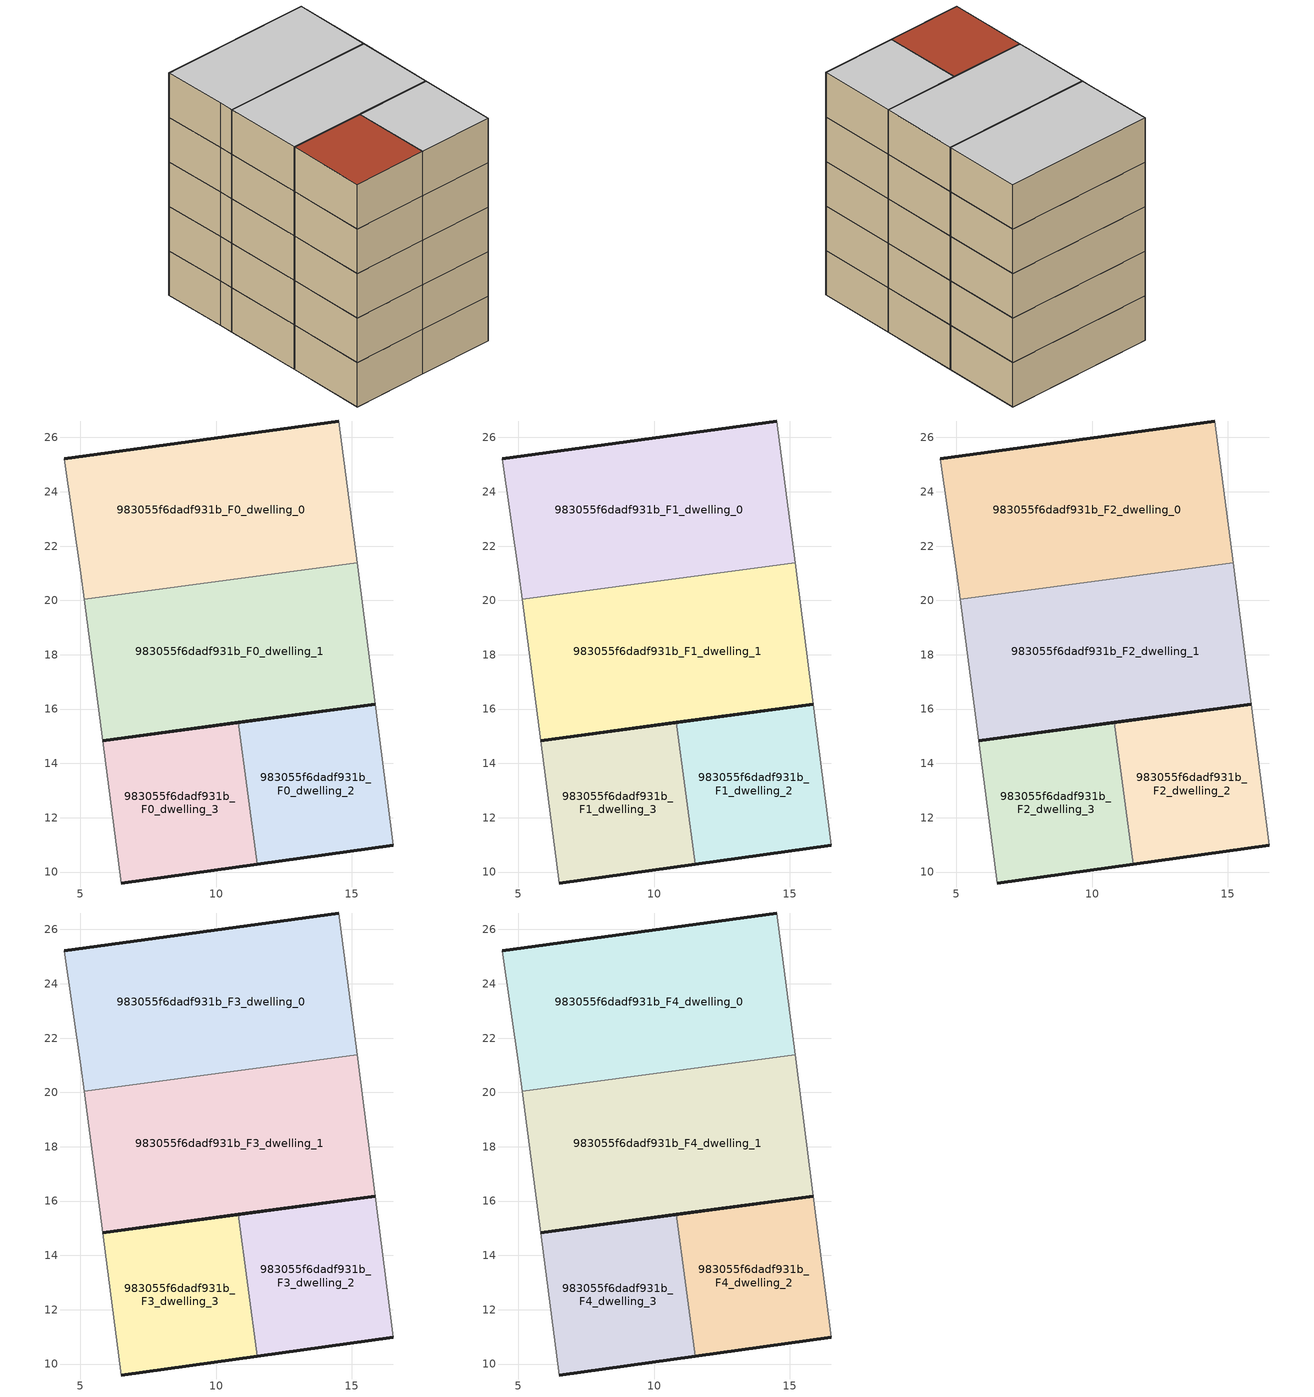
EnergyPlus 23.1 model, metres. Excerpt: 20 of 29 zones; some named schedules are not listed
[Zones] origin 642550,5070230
983055f6dadf931b_F0_dwelling_0
 floor ground (EU_floor_Construction): 15.19,21.4 14.52,26.61 4.42,25.21 5.02,21 5.14,20.05 z0
 wall outside (EU_wall_Construction): 4.42,25.21 14.52,26.61 z0:3
 wall adiabatic (EU_wall_Construction): 14.52,26.61 15.19,21.4 / 5.14,20.05 5.02,21 4.42,25.21 z0:3
 wall to 983055f6dadf931b_F0_dwelling_1 (EU_wall_Construction): 15.19,21.4 5.14,20.05 z0:3
983055f6dadf931b_F0_dwelling_1
 floor ground (EU_floor_Construction): 15.86,16.19 15.19,21.4 5.14,20.05 5.82,14.84 z0
 wall outside (EU_wall_Construction): 15.86,16.19 5.82,14.84 z0:3
 wall adiabatic (EU_wall_Construction): 15.19,21.4 15.86,16.19 / 5.82,14.84 5.14,20.05 z0:3
983055f6dadf931b_F0_dwelling_2
 floor ground (EU_floor_Construction): 16.52,10.99 15.86,16.19 10.82,15.51 11.52,10.29 z0
 wall outside (EU_wall_Construction): 16.52,10.99 11.52,10.29 / 10.82,15.51 15.86,16.19 z0:3
 wall adiabatic (EU_wall_Construction): 15.86,16.19 16.52,10.99 z0:3
 wall to 983055f6dadf931b_F0_dwelling_3 (EU_wall_Construction): 11.52,10.29 10.82,15.51 z0:3
983055f6dadf931b_F0_dwelling_3
 floor ground (EU_floor_Construction): 11.52,10.29 10.82,15.51 5.82,14.84 6.51,9.6 z0
 wall outside (EU_wall_Construction): 11.52,10.29 6.51,9.6 / 5.82,14.84 10.82,15.51 z0:3
 wall adiabatic (EU_wall_Construction): 6.51,9.6 5.82,14.84 z0:3
983055f6dadf931b_F1_dwelling_0
 floor to 983055f6dadf931b_F0_dwelling_0 (EU_floor_Construction): 15.19,21.4 14.52,26.61 4.42,25.21 5.01,21 5.14,20.05 z3
 wall outside (EU_wall_Construction): 4.42,25.21 14.52,26.61 z3:6
 wall adiabatic (EU_wall_Construction): 14.52,26.61 15.19,21.4 / 5.14,20.05 5.02,21 4.42,25.21 z3:6
 wall to 983055f6dadf931b_F1_dwelling_1 (EU_wall_Construction): 15.19,21.4 5.14,20.05 z3:6
983055f6dadf931b_F1_dwelling_1
 floor to 983055f6dadf931b_F0_dwelling_1 (EU_floor_Construction): 15.86,16.19 15.19,21.4 5.14,20.05 5.82,14.84 z3
 wall outside (EU_wall_Construction): 15.86,16.19 5.82,14.84 z3:6
 wall adiabatic (EU_wall_Construction): 15.19,21.4 15.86,16.19 / 5.82,14.84 5.14,20.05 z3:6
983055f6dadf931b_F1_dwelling_2
 floor to 983055f6dadf931b_F0_dwelling_2 (EU_floor_Construction): 16.52,10.99 15.86,16.19 10.82,15.51 11.52,10.29 z3
 wall outside (EU_wall_Construction): 16.52,10.99 11.52,10.29 / 10.82,15.51 15.86,16.19 z3:6
 wall adiabatic (EU_wall_Construction): 15.86,16.19 16.52,10.99 z3:6
 wall to 983055f6dadf931b_F1_dwelling_3 (EU_wall_Construction): 11.52,10.29 10.82,15.51 z3:6
983055f6dadf931b_F1_dwelling_3
 floor to 983055f6dadf931b_F0_dwelling_3 (EU_floor_Construction): 11.52,10.29 10.82,15.51 5.82,14.84 6.51,9.6 z3
 wall outside (EU_wall_Construction): 11.52,10.29 6.51,9.6 / 5.82,14.84 10.82,15.51 z3:6
 wall adiabatic (EU_wall_Construction): 6.51,9.6 5.82,14.84 z3:6
983055f6dadf931b_F2_dwelling_0
 floor to 983055f6dadf931b_F1_dwelling_0 (EU_floor_Construction): 15.19,21.4 14.52,26.61 4.42,25.21 5.01,21 5.14,20.05 z6
 wall outside (EU_wall_Construction): 4.42,25.21 14.52,26.61 z6:9
 wall adiabatic (EU_wall_Construction): 14.52,26.61 15.19,21.4 / 5.14,20.05 5.02,21 4.42,25.21 z6:9
 wall to 983055f6dadf931b_F2_dwelling_1 (EU_wall_Construction): 15.19,21.4 5.14,20.05 z6:9
983055f6dadf931b_F2_dwelling_1
 floor to 983055f6dadf931b_F1_dwelling_1 (EU_floor_Construction): 15.86,16.19 15.19,21.4 5.14,20.05 5.82,14.84 z6
 wall outside (EU_wall_Construction): 15.86,16.19 5.82,14.84 z6:9
 wall adiabatic (EU_wall_Construction): 15.19,21.4 15.86,16.19 / 5.82,14.84 5.14,20.05 z6:9
983055f6dadf931b_F2_dwelling_2
 floor to 983055f6dadf931b_F1_dwelling_2 (EU_floor_Construction): 16.52,10.99 15.86,16.19 10.82,15.51 11.52,10.29 z6
 wall outside (EU_wall_Construction): 16.52,10.99 11.52,10.29 / 10.82,15.51 15.86,16.19 z6:9
 wall adiabatic (EU_wall_Construction): 15.86,16.19 16.52,10.99 z6:9
 wall to 983055f6dadf931b_F2_dwelling_3 (EU_wall_Construction): 11.52,10.29 10.82,15.51 z6:9
983055f6dadf931b_F2_dwelling_3
 floor to 983055f6dadf931b_F1_dwelling_3 (EU_floor_Construction): 11.52,10.29 10.82,15.51 5.82,14.84 6.51,9.6 z6
 wall outside (EU_wall_Construction): 11.52,10.29 6.51,9.6 / 5.82,14.84 10.82,15.51 z6:9
 wall adiabatic (EU_wall_Construction): 6.51,9.6 5.82,14.84 z6:9
983055f6dadf931b_F3_dwelling_0
 floor to 983055f6dadf931b_F2_dwelling_0 (EU_floor_Construction): 15.19,21.4 14.52,26.61 4.42,25.21 5.01,21 5.14,20.05 z9
 wall outside (EU_wall_Construction): 4.42,25.21 14.52,26.61 z9:12
 wall adiabatic (EU_wall_Construction): 14.52,26.61 15.19,21.4 / 5.14,20.05 5.02,21 4.42,25.21 z9:12
 wall to 983055f6dadf931b_F3_dwelling_1 (EU_wall_Construction): 15.19,21.4 5.14,20.05 z9:12
983055f6dadf931b_F3_dwelling_1
 floor to 983055f6dadf931b_F2_dwelling_1 (EU_floor_Construction): 15.86,16.19 15.19,21.4 5.14,20.05 5.82,14.84 z9
 wall outside (EU_wall_Construction): 15.86,16.19 5.82,14.84 z9:12
 wall adiabatic (EU_wall_Construction): 15.19,21.4 15.86,16.19 / 5.82,14.84 5.14,20.05 z9:12
983055f6dadf931b_F3_dwelling_2
 floor to 983055f6dadf931b_F2_dwelling_2 (EU_floor_Construction): 16.52,10.99 15.86,16.19 10.82,15.51 11.52,10.29 z9
 wall outside (EU_wall_Construction): 16.52,10.99 11.52,10.29 / 10.82,15.51 15.86,16.19 z9:12
 wall adiabatic (EU_wall_Construction): 15.86,16.19 16.52,10.99 z9:12
 wall to 983055f6dadf931b_F3_dwelling_3 (EU_wall_Construction): 11.52,10.29 10.82,15.51 z9:12
983055f6dadf931b_F3_dwelling_3
 floor to 983055f6dadf931b_F2_dwelling_3 (EU_floor_Construction): 11.52,10.29 10.82,15.51 5.82,14.84 6.51,9.6 z9
 wall outside (EU_wall_Construction): 11.52,10.29 6.51,9.6 / 5.82,14.84 10.82,15.51 z9:12
 wall adiabatic (EU_wall_Construction): 6.51,9.6 5.82,14.84 z9:12
983055f6dadf931b_F4_dwelling_0
 floor to 983055f6dadf931b_F3_dwelling_0 (EU_floor_Construction): 15.19,21.4 14.52,26.61 4.42,25.21 5.01,21 5.14,20.05 z12
 wall outside (EU_wall_Construction): 4.42,25.21 14.52,26.61 z12:15
 wall adiabatic (EU_wall_Construction): 14.52,26.61 15.19,21.4 / 5.14,20.05 5.02,21 4.42,25.21 z12:15
 wall to 983055f6dadf931b_F4_dwelling_1 (EU_wall_Construction): 15.19,21.4 5.14,20.05 z12:15
 ceiling to 983055f6dadf931b_F5_dwelling_0 (EU_floor_Construction): 14.52,26.61 15.19,21.4 5.14,20.05 5.01,21 4.42,25.21 z15
983055f6dadf931b_F4_dwelling_1
 floor to 983055f6dadf931b_F3_dwelling_1 (EU_floor_Construction): 15.86,16.19 15.19,21.4 5.14,20.05 5.82,14.84 z12
 wall outside (EU_wall_Construction): 15.86,16.19 5.82,14.84 z12:15
 wall adiabatic (EU_wall_Construction): 15.19,21.4 15.86,16.19 / 5.82,14.84 5.14,20.05 z12:15
 ceiling to 983055f6dadf931b_F5_dwelling_1 (EU_floor_Construction): 15.19,21.4 15.86,16.19 5.82,14.84 5.14,20.05 z15
983055f6dadf931b_F4_dwelling_2
 floor to 983055f6dadf931b_F3_dwelling_2 (EU_floor_Construction): 16.52,10.99 15.86,16.19 10.82,15.51 11.52,10.29 z12
 wall outside (EU_wall_Construction): 16.52,10.99 11.52,10.29 / 10.82,15.51 15.86,16.19 z12:15
 wall adiabatic (EU_wall_Construction): 15.86,16.19 16.52,10.99 z12:15
 wall to 983055f6dadf931b_F4_dwelling_3 (EU_wall_Construction): 11.52,10.29 10.82,15.51 z12:15
 ceiling to 983055f6dadf931b_F5_dwelling_2 (EU_floor_Construction): 15.86,16.19 16.52,10.99 11.52,10.29 10.82,15.51 z15
983055f6dadf931b_F4_dwelling_3
 floor to 983055f6dadf931b_F3_dwelling_3 (EU_floor_Construction): 11.52,10.29 10.82,15.51 5.82,14.84 6.51,9.6 z12
 wall outside (EU_wall_Construction): 11.52,10.29 6.51,9.6 / 5.82,14.84 10.82,15.51 z12:15
 wall adiabatic (EU_wall_Construction): 6.51,9.6 5.82,14.84 z12:15
 roof outside (EU_roof_Construction): 10.82,15.51 11.52,10.29 6.51,9.6 5.82,14.84 z15
[Building]
EU S2 Campaign: North Axis=0; Terrain=City; Solar Distribution=FullExterior
[Site:Location]
Lyon-Bron: Latitude=45.75; Longitude=5; Time Zone=1; Elevation=198
[SizingPeriod:WeatherFileDays]
AnnualSizingPeriod: Begin Month=1; Begin Day of Month=1; End Month=12; End Day of Month=31; Day of Week for Start Day=Monday; Use Weather File Daylight Saving Period=No; Use Weather File Rain and Snow Indicators=No
[MATERIAL]
EU_InternalMass_Material: Roughness=MediumRough; Thickness=0.1; Conductivity=1; Density=1800; Specific Heat=900; Thermal Absorptance=0.9; Solar Absorptance=0.7; Visible Absorptance=0.7
[MATERIAL:NOMASS] Roughness=MediumRough; Thermal Absorptance=0.9; Solar Absorptance=0.7; Visible Absorptance=0.7
Name | Thermal Resistance
EU_wall_NoMass | 0.776494
EU_roof_NoMass | 0.486893
EU_floor_NoMass | 0.421597
[CONSTRUCTION]
EU_wall_Construction: EU_wall_NoMass
EU_roof_Construction: EU_roof_NoMass
EU_floor_Construction: EU_floor_NoMass
EU_InternalMass_Construction: EU_InternalMass_Material
[ZONE] Type=1; Multiplier=1; Ceiling Height=autocalculate; Floor Area=autocalculate; Part of Total Floor Area=Yes
Name | Volume
983055f6dadf931b_F0_dwelling_0; 983055f6dadf931b_F1_dwelling_0; 983055f6dadf931b_F2_dwelling_0; 983055f6dadf931b_F3_dwelling_0; 983055f6dadf931b_F4_dwelling_0 | 159.617
983055f6dadf931b_F0_dwelling_1 | 159.596
983055f6dadf931b_F1_dwelling_1; 983055f6dadf931b_F2_dwelling_1; 983055f6dadf931b_F3_dwelling_1; 983055f6dadf931b_F4_dwelling_1 | 159.598
983055f6dadf931b_F0_dwelling_2; 983055f6dadf931b_F1_dwelling_2; 983055f6dadf931b_F2_dwelling_2; 983055f6dadf931b_F3_dwelling_2; 983055f6dadf931b_F4_dwelling_2 | 79.8267
983055f6dadf931b_F0_dwelling_3 | 79.8127
983055f6dadf931b_F1_dwelling_3; 983055f6dadf931b_F2_dwelling_3; 983055f6dadf931b_F3_dwelling_3; 983055f6dadf931b_F4_dwelling_3 | 79.812
[INTERNALMASS] Construction=EU_InternalMass_Construction
Name | Zone or ZoneList | Surface Area
983055f6dadf931b_F0_dwelling_0_EU_InternalMass | 983055f6dadf931b_F0_dwelling_0 | 53.2062
983055f6dadf931b_F0_dwelling_1_EU_InternalMass | 983055f6dadf931b_F0_dwelling_1 | 53.1987
983055f6dadf931b_F0_dwelling_2_EU_InternalMass | 983055f6dadf931b_F0_dwelling_2 | 26.6089
983055f6dadf931b_F0_dwelling_3_EU_InternalMass | 983055f6dadf931b_F0_dwelling_3 | 26.604
983055f6dadf931b_F1_dwelling_0_EU_InternalMass | 983055f6dadf931b_F1_dwelling_0 | 53.2062
983055f6dadf931b_F1_dwelling_1_EU_InternalMass | 983055f6dadf931b_F1_dwelling_1 | 53.1987
983055f6dadf931b_F1_dwelling_2_EU_InternalMass | 983055f6dadf931b_F1_dwelling_2 | 26.6089
983055f6dadf931b_F1_dwelling_3_EU_InternalMass | 983055f6dadf931b_F1_dwelling_3 | 26.604
983055f6dadf931b_F2_dwelling_0_EU_InternalMass | 983055f6dadf931b_F2_dwelling_0 | 53.2062
983055f6dadf931b_F2_dwelling_1_EU_InternalMass | 983055f6dadf931b_F2_dwelling_1 | 53.1987
983055f6dadf931b_F2_dwelling_2_EU_InternalMass | 983055f6dadf931b_F2_dwelling_2 | 26.6089
983055f6dadf931b_F2_dwelling_3_EU_InternalMass | 983055f6dadf931b_F2_dwelling_3 | 26.604
983055f6dadf931b_F3_dwelling_0_EU_InternalMass | 983055f6dadf931b_F3_dwelling_0 | 53.2062
983055f6dadf931b_F3_dwelling_1_EU_InternalMass | 983055f6dadf931b_F3_dwelling_1 | 53.1987
983055f6dadf931b_F3_dwelling_2_EU_InternalMass | 983055f6dadf931b_F3_dwelling_2 | 26.6089
983055f6dadf931b_F3_dwelling_3_EU_InternalMass | 983055f6dadf931b_F3_dwelling_3 | 26.604
983055f6dadf931b_F4_dwelling_0_EU_InternalMass | 983055f6dadf931b_F4_dwelling_0 | 53.2062
983055f6dadf931b_F4_dwelling_1_EU_InternalMass | 983055f6dadf931b_F4_dwelling_1 | 53.1987
983055f6dadf931b_F4_dwelling_2_EU_InternalMass | 983055f6dadf931b_F4_dwelling_2 | 26.6089
983055f6dadf931b_F4_dwelling_3_EU_InternalMass | 983055f6dadf931b_F4_dwelling_3 | 26.604
[OTHEREQUIPMENT] Fuel Type=Electricity; Design Level Calculation Method=Watts/Area; Power per Zone Floor Area=1; Fraction Latent=0; Fraction Radiant=0; Fraction Lost=0; Carbon Dioxide Generation Rate=0; EndUse Subcategory=EU_Step8_InternalGains
Name | Zone or ZoneList or Space or SpaceList | Schedule
EU_Step8_InternalGain_983055f6dadf931b_F0_dwelling_0_f000 | 983055f6dadf931b_F0_dwelling_0 | EU_Step8_GainSchedule_983055f6dadf931b_F0_dwelling_0_f000
EU_Step8_InternalGain_983055f6dadf931b_F0_dwelling_1_f000 | 983055f6dadf931b_F0_dwelling_1 | EU_Step8_GainSchedule_983055f6dadf931b_F0_dwelling_1_f000
EU_Step8_InternalGain_983055f6dadf931b_F0_dwelling_2_f000 | 983055f6dadf931b_F0_dwelling_2 | EU_Step8_GainSchedule_983055f6dadf931b_F0_dwelling_2_f000
EU_Step8_InternalGain_983055f6dadf931b_F0_dwelling_3_f000 | 983055f6dadf931b_F0_dwelling_3 | EU_Step8_GainSchedule_983055f6dadf931b_F0_dwelling_3_f000
EU_Step8_InternalGain_983055f6dadf931b_F1_dwelling_0_f000 | 983055f6dadf931b_F1_dwelling_0 | EU_Step8_GainSchedule_983055f6dadf931b_F1_dwelling_0_f000
EU_Step8_InternalGain_983055f6dadf931b_F1_dwelling_1_f000 | 983055f6dadf931b_F1_dwelling_1 | EU_Step8_GainSchedule_983055f6dadf931b_F1_dwelling_1_f000
EU_Step8_InternalGain_983055f6dadf931b_F1_dwelling_2_f000 | 983055f6dadf931b_F1_dwelling_2 | EU_Step8_GainSchedule_983055f6dadf931b_F1_dwelling_2_f000
EU_Step8_InternalGain_983055f6dadf931b_F1_dwelling_3_f000 | 983055f6dadf931b_F1_dwelling_3 | EU_Step8_GainSchedule_983055f6dadf931b_F1_dwelling_3_f000
EU_Step8_InternalGain_983055f6dadf931b_F2_dwelling_0_f000 | 983055f6dadf931b_F2_dwelling_0 | EU_Step8_GainSchedule_983055f6dadf931b_F2_dwelling_0_f000
EU_Step8_InternalGain_983055f6dadf931b_F2_dwelling_1_f000 | 983055f6dadf931b_F2_dwelling_1 | EU_Step8_GainSchedule_983055f6dadf931b_F2_dwelling_1_f000
EU_Step8_InternalGain_983055f6dadf931b_F2_dwelling_2_f000 | 983055f6dadf931b_F2_dwelling_2 | EU_Step8_GainSchedule_983055f6dadf931b_F2_dwelling_2_f000
EU_Step8_InternalGain_983055f6dadf931b_F2_dwelling_3_f000 | 983055f6dadf931b_F2_dwelling_3 | EU_Step8_GainSchedule_983055f6dadf931b_F2_dwelling_3_f000
EU_Step8_InternalGain_983055f6dadf931b_F3_dwelling_0_f000 | 983055f6dadf931b_F3_dwelling_0 | EU_Step8_GainSchedule_983055f6dadf931b_F3_dwelling_0_f000
EU_Step8_InternalGain_983055f6dadf931b_F3_dwelling_1_f000 | 983055f6dadf931b_F3_dwelling_1 | EU_Step8_GainSchedule_983055f6dadf931b_F3_dwelling_1_f000
EU_Step8_InternalGain_983055f6dadf931b_F3_dwelling_2_f000 | 983055f6dadf931b_F3_dwelling_2 | EU_Step8_GainSchedule_983055f6dadf931b_F3_dwelling_2_f000
EU_Step8_InternalGain_983055f6dadf931b_F3_dwelling_3_f000 | 983055f6dadf931b_F3_dwelling_3 | EU_Step8_GainSchedule_983055f6dadf931b_F3_dwelling_3_f000
EU_Step8_InternalGain_983055f6dadf931b_F4_dwelling_0_f000 | 983055f6dadf931b_F4_dwelling_0 | EU_Step8_GainSchedule_983055f6dadf931b_F4_dwelling_0_f000
EU_Step8_InternalGain_983055f6dadf931b_F4_dwelling_1_f000 | 983055f6dadf931b_F4_dwelling_1 | EU_Step8_GainSchedule_983055f6dadf931b_F4_dwelling_1_f000
EU_Step8_InternalGain_983055f6dadf931b_F4_dwelling_2_f000 | 983055f6dadf931b_F4_dwelling_2 | EU_Step8_GainSchedule_983055f6dadf931b_F4_dwelling_2_f000
EU_Step8_InternalGain_983055f6dadf931b_F4_dwelling_3_f000 | 983055f6dadf931b_F4_dwelling_3 | EU_Step8_GainSchedule_983055f6dadf931b_F4_dwelling_3_f000
[ZONEVENTILATION:DESIGNFLOWRATE] Schedule=EU_AlwaysOn; Design Flow Rate Calculation Method=AirChanges/Hour; Air Changes per Hour=0.693814; Ventilation Type=Natural; Fan Pressure Rise=0; Fan Total Efficiency=1; Constant Term Coefficient=1; Temperature Term Coefficient=0; Velocity Term Coefficient=0; Velocity Squared Term Coefficient=0; Minimum Indoor Temperature=-100; Maximum Indoor Temperature=100; Delta Temperature=-100; Minimum Outdoor Temperature=-100; Maximum Outdoor Temperature=100; Maximum Wind Speed=40
Name | Zone or ZoneList or Space or SpaceList
EU_ConstantAir_983055f6dadf931b_F0_dwelling_0 | 983055f6dadf931b_F0_dwelling_0
EU_ConstantAir_983055f6dadf931b_F0_dwelling_1 | 983055f6dadf931b_F0_dwelling_1
EU_ConstantAir_983055f6dadf931b_F0_dwelling_2 | 983055f6dadf931b_F0_dwelling_2
EU_ConstantAir_983055f6dadf931b_F0_dwelling_3 | 983055f6dadf931b_F0_dwelling_3
EU_ConstantAir_983055f6dadf931b_F1_dwelling_0 | 983055f6dadf931b_F1_dwelling_0
EU_ConstantAir_983055f6dadf931b_F1_dwelling_1 | 983055f6dadf931b_F1_dwelling_1
EU_ConstantAir_983055f6dadf931b_F1_dwelling_2 | 983055f6dadf931b_F1_dwelling_2
EU_ConstantAir_983055f6dadf931b_F1_dwelling_3 | 983055f6dadf931b_F1_dwelling_3
EU_ConstantAir_983055f6dadf931b_F2_dwelling_0 | 983055f6dadf931b_F2_dwelling_0
EU_ConstantAir_983055f6dadf931b_F2_dwelling_1 | 983055f6dadf931b_F2_dwelling_1
EU_ConstantAir_983055f6dadf931b_F2_dwelling_2 | 983055f6dadf931b_F2_dwelling_2
EU_ConstantAir_983055f6dadf931b_F2_dwelling_3 | 983055f6dadf931b_F2_dwelling_3
EU_ConstantAir_983055f6dadf931b_F3_dwelling_0 | 983055f6dadf931b_F3_dwelling_0
EU_ConstantAir_983055f6dadf931b_F3_dwelling_1 | 983055f6dadf931b_F3_dwelling_1
EU_ConstantAir_983055f6dadf931b_F3_dwelling_2 | 983055f6dadf931b_F3_dwelling_2
EU_ConstantAir_983055f6dadf931b_F3_dwelling_3 | 983055f6dadf931b_F3_dwelling_3
EU_ConstantAir_983055f6dadf931b_F4_dwelling_0 | 983055f6dadf931b_F4_dwelling_0
EU_ConstantAir_983055f6dadf931b_F4_dwelling_1 | 983055f6dadf931b_F4_dwelling_1
EU_ConstantAir_983055f6dadf931b_F4_dwelling_2 | 983055f6dadf931b_F4_dwelling_2
EU_ConstantAir_983055f6dadf931b_F4_dwelling_3 | 983055f6dadf931b_F4_dwelling_3
[HVACTEMPLATE:THERMOSTAT] Constant Heating Setpoint=20; Constant Cooling Setpoint=50
EU_HeatOnly_983055f6dadf931b_F0_dwelling_0; EU_HeatOnly_983055f6dadf931b_F0_dwelling_1; EU_HeatOnly_983055f6dadf931b_F0_dwelling_2; EU_HeatOnly_983055f6dadf931b_F0_dwelling_3; EU_HeatOnly_983055f6dadf931b_F1_dwelling_0; EU_HeatOnly_983055f6dadf931b_F1_dwelling_1; EU_HeatOnly_983055f6dadf931b_F1_dwelling_2; EU_HeatOnly_983055f6dadf931b_F1_dwelling_3; EU_HeatOnly_983055f6dadf931b_F2_dwelling_0; EU_HeatOnly_983055f6dadf931b_F2_dwelling_1; EU_HeatOnly_983055f6dadf931b_F2_dwelling_2; EU_HeatOnly_983055f6dadf931b_F2_dwelling_3; EU_HeatOnly_983055f6dadf931b_F3_dwelling_0
